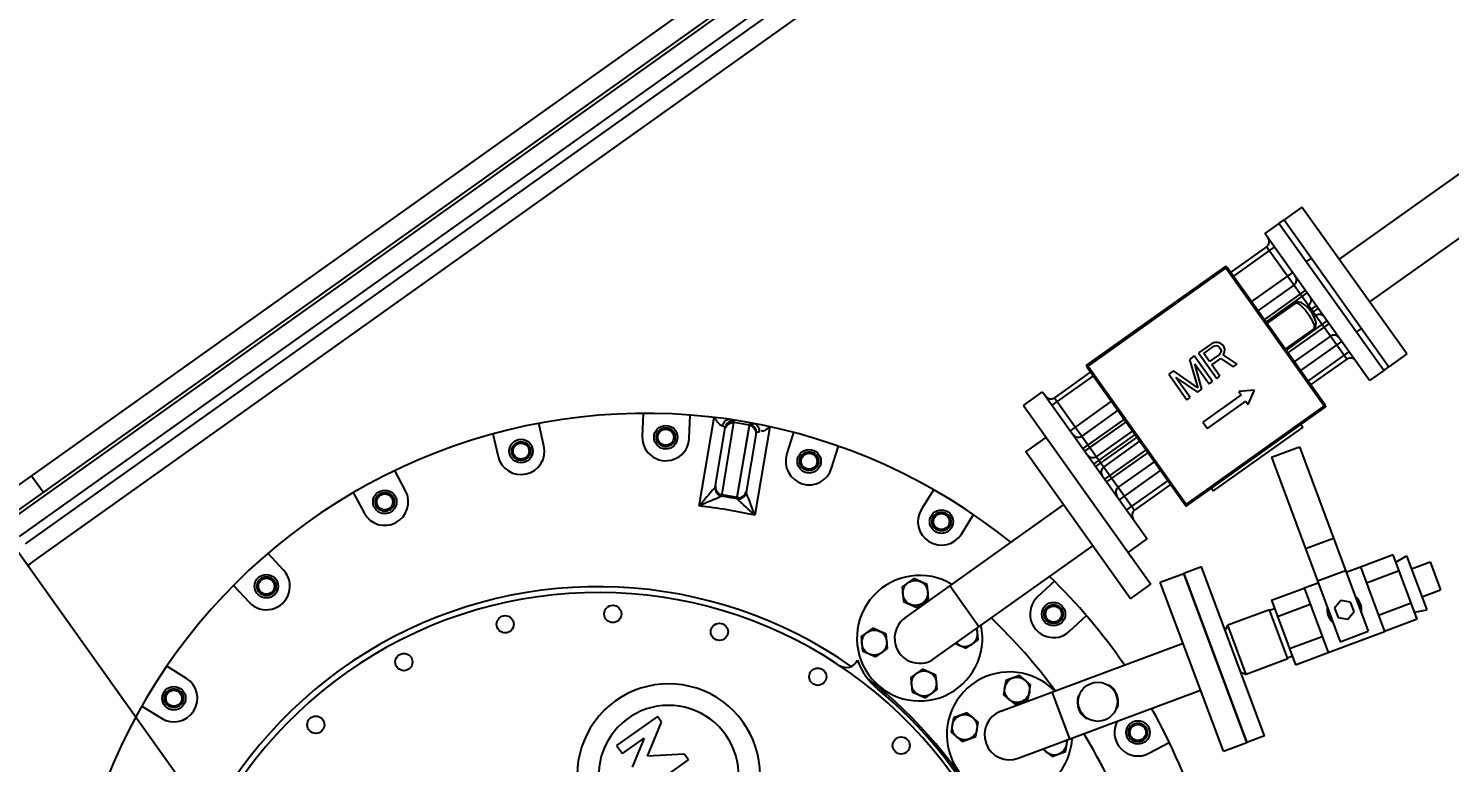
# Model space of a CAD drawing. Header units: feet. Extents: x 2321988 to 2329858, y 6722724 to 6730499.
# Drawn here: x 2326097.564 to 2326100.535, y 6726887.52 to 6726889.056 of the extents above; entities that cross this region are included whole.
import ezdxf

# ---------------------------------------------------------------- set-up
doc = ezdxf.new("R2010")
doc.units = ezdxf.units.FT
doc.header["$MEASUREMENT"] = 0
doc.header["$PDSIZE"] = 5
doc.linetypes.add('Midpoint Site Plan$0$HIDDEN', pattern=[0.375, 0.25, -0.125])
doc.layers.add('BESS Dimensions', color=3, linetype='Continuous')
doc.layers.add('C-BESS-EQUIPMENT', color=255, linetype='Continuous')
doc.styles.add('TG_DIMS', font='arial.ttf')
doc.dimstyles.new('TG-PROPOSED-ANNO', dxfattribs={"dimtxt": 0.1, "dimasz": 0.1, "dimexe": 0.05, "dimexo": 0.05, "dimgap": 0.02, "dimtad": 0, "dimtih": 1, "dimtoh": 1, "dimdsep": 46, "dimtxsty": 'TG_DIMS', "dimcen": 0, "dimclrd": 256, "dimclre": 256, "dimclrt": 256, "dimaunit": 1, "dimadec": 6, "dimazin": 2, "dimtfac": 1, "dimtofl": 0, "dimtmove": 1, "dimatfit": 3, "dimfxl": 1, "dimtolj": 1, "dimtzin": 0, "dimarcsym": 0})

# ---------------------------------------------------------------- blocks, each defined once
blk = doc.blocks.new('Midpoint Site Plan$0$A$Cc1a3344c')
at = {"linetype": 'Continuous'}
for p, q in [((2534.7, 1039.31), (2534.7, -1210)), ((2537, 6.19), (2537, 1039.31)), ((2549, 6.39), (2549, 1039.31)), ((2555, 6.65), (2555, 1039.31)), ((2567, 6.71), (2567, 1033.5)), ((2522, -1210), (2522, 1027.4)), ((2893.02, 945.91), (2893.02, 794.03)), ((2926.42, 945.91), (2926.42, 794.03)), ((2967.22, 794.03), (2852.22, 794.03)), ((2852.22, 794.03), (2852.22, 780.03)), ((2967.22, 794.03), (2967.22, 780.03)), ((2852.22, 780.03), (2967.22, 780.03)), ((2852.22, 776.03), (2852.22, 780.03)), ((2882.22, 776.03), (2882.22, 780.03)), ((2937.22, 776.03), (2937.22, 780.03)), ((2967.22, 776.03), (2967.22, 780.03)), ((2967.22, 776.03), (2852.22, 776.03)), ((2852.22, 776.03), (2852.22, 765.03)), ((2967.22, 776.03), (2967.22, 765.03)), ((2967.22, 765.03), (2852.22, 765.03)), ((2947.72, 761.03), (2859.72, 761.03)), ((2859.72, 761.03), (2859.72, 733.03)), ((2862.72, 765.03), (2862.72, 733.03)), ((2882.72, 733.03), (2882.72, 765.03)), ((2889.72, 761.03), (2889.72, 733.03)), ((2896.72, 765.03), (2896.72, 733.03)), ((2898.72, 733.03), (2898.72, 765.03)), ((2905.72, 761.03), (2905.72, 759.64)), ((2908.72, 765.03), (2908.72, 759.92)), ((2910.72, 765.03), (2910.72, 759.92)), ((2913.72, 761.03), (2913.72, 759.64)), ((2920.72, 733.03), (2920.72, 765.03)), ((2922.72, 765.03), (2922.72, 733.03)), ((2929.72, 761.03), (2929.72, 733.03)), ((2936.72, 733.03), (2936.72, 765.03)), ((2944.72, 765.03), (2944.72, 733.03)), ((2947.72, 761.03), (2947.72, 733)), ((2899.72, 755.13), (2899.72, 733.03)), ((2919.72, 755.13), (2919.72, 733.03)), ((2854.72, 732.03), (2964.72, 732.03)), ((2854.72, 624.03), (2854.72, 732.03)), ((2855.72, 733.03), (2963.72, 733.03)), ((2855.72, 623.03), (2855.72, 733.03)), ((2963.72, 623.03), (2963.72, 733.03)), ((2964.72, 624.03), (2964.72, 732.03)), ((3080.53, 716.97), (3083.82, 729.23)), ((3083.82, 729.23), (3102.22, 724.3)), ((3071.29, 711.38), (3071.97, 719.26)), ((3071.97, 719.26), (3107.5, 709.74)), ((3098.93, 712.04), (3102.22, 724.3)), ((2964.72, 713.03), (2966.72, 713.03)), ((2966.72, 713.03), (2966.72, 643.03)), ((3066.53, 712.65), (3060.78, 691.19)), ((3108.91, 701.3), (3066.53, 712.65)), ((3077.12, 709.81), (3071.37, 688.35)), ((3104.15, 702.57), (3107.5, 709.74)), ((2890.14, 698.45), (2889.72, 696.36)), ((2891.42, 700.11), (2890.14, 698.45)), ((2893.12, 701.36), (2891.42, 700.11)), ((2891.85, 696.78), (2892.27, 698.03)), ((2892.27, 698.03), (2893.12, 698.86)), ((2894.4, 701.78), (2893.12, 701.36)), ((2893.12, 698.86), (2894.4, 699.28)), ((2896.1, 701.78), (2894.4, 701.78)), ((2894.4, 699.28), (2895.68, 699.28)), ((2895.68, 699.28), (2896.95, 698.86)), ((2897.38, 701.36), (2896.1, 701.78)), ((2896.95, 698.86), (2897.8, 698.03)), ((2899.08, 700.11), (2897.38, 701.36)), ((2897.8, 698.03), (2898.23, 696.78)), ((2899.93, 698.45), (2899.08, 700.11)), ((2909.72, 702.2), (2899.93, 698.45)), ((2900.78, 695.95), (2909.72, 699.28)), ((2909.72, 699.28), (2909.72, 702.2)), ((2929.72, 701.69), (2924.72, 693.03)), ((2934.72, 693.03), (2929.72, 701.69)), ((2970.8, 685.61), (2975.72, 703.96)), ((2975.72, 703.96), (3097.02, 671.46)), ((3098.31, 704.14), (3092.56, 682.67)), ((3108.91, 701.3), (3103.16, 679.83)), ((2889.72, 696.36), (2889.72, 686.36)), ((2891.85, 688.86), (2891.85, 696.78)), ((2898.23, 688.86), (2891.85, 688.86)), ((2898.23, 696.78), (2898.23, 688.86)), ((2900.78, 688.86), (2900.78, 695.95)), ((2909.72, 688.86), (2900.78, 688.86)), ((2909.72, 686.36), (2909.72, 688.86)), ((2924.72, 693.03), (2927.22, 693.03)), ((2927.22, 693.03), (2927.22, 663.03)), ((2932.22, 693.03), (2934.72, 693.03)), ((2932.22, 663.03), (2932.22, 693.03)), ((3058.21, 681.86), (3060.72, 691.21)), ((3060.72, 691.21), (3103.22, 679.82)), ((2889.72, 686.36), (2909.72, 686.36)), ((2909.72, 683.03), (2889.72, 683.03)), ((2889.72, 683.03), (2889.72, 679.28)), ((2893.97, 680.53), (2909.72, 680.53)), ((2909.72, 674.7), (2893.97, 680.53)), ((2909.72, 680.53), (2909.72, 683.03)), ((2970.8, 685.61), (3092.1, 653.11)), ((3030.82, 669.53), (3035.73, 687.88)), ((3052.07, 663.83), (3056.98, 682.19)), ((3093.29, 642.77), (3103.22, 679.82)), ((2889.72, 679.28), (2907.59, 673.03)), ((2907.59, 673.03), (2889.72, 666.78)), ((2893.97, 665.53), (2909.72, 671.36)), ((2909.72, 671.36), (2909.72, 674.7)), ((3075.38, 673.04), (3070.95, 668.61)), ((3081.44, 671.42), (3075.38, 673.04)), ((3083.06, 665.36), (3081.44, 671.42)), ((3092.1, 653.11), (3097.02, 671.46)), ((2889.72, 666.78), (2889.72, 663.03)), ((2889.72, 663.03), (2909.72, 663.03)), ((2909.72, 665.53), (2893.97, 665.53)), ((2909.72, 663.03), (2909.72, 665.53)), ((2927.22, 663.03), (2932.22, 663.03)), ((3050.79, 654.15), (3053.29, 663.5)), ((3070.95, 668.61), (3072.57, 662.55)), ((3072.57, 662.55), (3078.63, 660.93)), ((3078.63, 660.93), (3083.06, 665.36)), ((3045.1, 632.68), (3050.85, 654.14)), ((3050.79, 654.15), (3093.29, 642.77)), ((3055.69, 629.84), (3061.44, 651.3)), ((3076.88, 624.16), (3082.63, 645.62)), ((2964.72, 643.03), (2966.72, 643.03)), ((3087.48, 621.32), (3093.23, 642.78)), ((3049.29, 628.1), (3041.96, 600.76)), ((3045.1, 632.68), (3087.48, 621.32)), ((3081.56, 619.46), (3049.29, 628.1)), ((3050.64, 631.19), (3049.78, 627.97)), ((2854.72, 624.03), (2964.72, 624.03)), ((2963.72, 623.03), (2855.72, 623.03)), ((2859.72, 623.03), (2859.72, 595.03)), ((2862.72, 591.03), (2862.72, 623.03)), ((2882.72, 591.03), (2882.72, 623.03)), ((2889.72, 623.03), (2889.72, 595.03)), ((2896.72, 591.03), (2896.72, 623.03)), ((2898.72, 591.03), (2898.72, 623.03)), ((2905.72, 623.03), (2905.72, 595.03)), ((2908.72, 591.03), (2908.72, 623.03)), ((2910.72, 591.03), (2910.72, 623.03)), ((2913.72, 623.03), (2913.72, 595.03)), ((2920.72, 591.03), (2920.72, 623.03)), ((2922.72, 591.03), (2922.72, 623.03)), ((2929.72, 623.03), (2929.72, 595.03)), ((2936.72, 591.03), (2936.72, 623.03)), ((2944.72, 591.03), (2944.72, 623.03)), ((2947.72, 623.06), (2947.72, 595.03)), ((3081.56, 619.46), (3074.23, 592.11)), ((3081.94, 622.8), (3081.08, 619.59)), ((3001.86, 608.7), (2998.75, 597.11)), ((3112.94, 578.94), (3001.86, 608.7)), ((3074.23, 592.11), (3041.96, 600.76)), ((3043.88, 597.44), (3041.96, 600.76)), ((2852.22, 591.03), (2967.22, 591.03)), ((2852.22, 576.03), (2852.22, 591.03)), ((2859.72, 595.03), (2947.72, 595.03)), ((2967.22, 576.03), (2967.22, 591.03)), ((2994.61, 581.66), (2998.75, 597.11)), ((3109.83, 567.35), (2998.75, 597.11)), ((2998.75, 597.11), (3109.83, 567.35)), ((3070.92, 590.2), (3074.23, 592.11)), ((3105.69, 551.89), (2994.61, 581.66)), ((2852.22, 576.03), (2923.72, 576.03)), ((2877.22, 560.03), (2877.22, 576.03)), ((2923.72, 576.03), (2992.22, 576.03)), ((2992.22, 560.03), (2992.22, 576.03)), ((3002.6, 451.14), (3034.7, 570.92)), ((3112.94, 578.94), (3109.83, 567.35)), ((3033.51, 442.86), (3065.61, 562.63)), ((3105.69, 551.89), (3109.83, 567.35)), ((2992.22, 560.03), (2877.22, 560.03)), ((2918.72, 436.03), (2918.72, 560.03)), ((2950.72, 436.03), (2950.72, 560.03)), ((2954.93, 527.07), (2956.85, 512.5)), ((2986.59, 516.42), (2984.67, 530.99)), ((3079.27, 512.5), (3081.18, 527.07)), ((3028.63, 516.38), (3028.81, 517.04)), ((2896.06, 496.22), (2890.44, 509.79)), ((3043.77, 513.04), (3043.59, 512.38)), ((2862.72, 498.31), (2868.35, 484.74)), ((3023.4, 496.88), (3023.58, 497.53)), ((3038.54, 493.53), (3038.37, 492.87)), ((3042.57, 476.67), (3011.66, 484.95)), ((2991.02, 474.04), (2988.63, 465.11)), ((2999.94, 476.43), (2991.02, 474.04)), ((3006.47, 469.9), (2999.94, 476.43)), ((3047.49, 469.9), (3042.18, 475.2)), ((2813.85, 453.27), (2804.9, 464.93)), ((2950.72, 471.03), (2918.72, 471.03)), ((2957.22, 465.76), (2950.72, 469.51)), ((2957.22, 456.52), (2957.22, 465.76)), ((2988.63, 465.11), (2995.16, 458.58)), ((3004.08, 460.97), (3006.47, 469.9)), ((3045.1, 460.97), (3047.49, 469.9)), ((2909.6, 459.77), (2901.6, 455.15)), ((2901.6, 455.15), (2901.6, 445.91)), ((2917.6, 455.15), (2909.6, 459.77)), ((2917.6, 445.91), (2917.6, 455.15)), ((2950.72, 452.77), (2957.22, 456.52)), ((2995.16, 458.58), (3004.08, 460.97)), ((3037.85, 459.03), (3045.1, 460.97)), ((2781.1, 446.67), (2790.05, 435.01)), ((2901.6, 445.91), (2909.6, 441.29)), ((2909.6, 441.29), (2917.6, 445.91)), ((2769.47, 436.55), (2809.99, 396.02)), ((2999.94, 435.42), (2991.02, 433.03)), ((3006.47, 428.88), (2999.94, 435.42)), ((2794.7, 392.82), (2760.59, 427.13)), ((2794.17, 393.35), (2761.17, 426.56)), ((2767.6, 427.1), (2794.77, 399.93)), ((2959.83, 430.77), (2951.83, 426.15)), ((2951.83, 426.15), (2951.83, 416.91)), ((2967.83, 426.15), (2959.83, 430.77)), ((2967.83, 416.91), (2967.83, 426.15)), ((2991.02, 433.03), (2988.63, 424.1)), ((3004.08, 419.96), (3006.47, 428.88)), ((2754, 419.39), (2753.43, 419.96)), ((2787.74, 385.86), (2754, 419.39)), ((2920.22, 420.15), (2912.22, 415.53)), ((2928.22, 415.53), (2920.22, 420.15)), ((2951.83, 416.91), (2959.83, 412.29)), ((2959.83, 412.29), (2967.83, 416.91)), ((2988.63, 424.1), (2995.16, 417.57)), ((2995.16, 417.57), (3004.08, 419.96)), ((2784.54, 370.57), (2744.01, 411.09)), ((2780.63, 385.79), (2753.46, 412.96)), ((2912.22, 415.53), (2912.22, 406.29)), ((2928.22, 406.29), (2928.22, 415.53)), ((2745.55, 390.51), (2733.89, 399.46)), ((2794.86, 399.88), (2795.5, 399.73)), ((2794.86, 399.88), (2795.49, 399.73)), ((2912.22, 406.29), (2920.22, 401.68)), ((2920.22, 401.68), (2928.22, 406.29)), ((2780.83, 385.06), (2780.68, 385.7)), ((2715.63, 375.66), (2727.29, 366.71)), ((2695.82, 312.21), (2682.24, 317.83)), ((2670.76, 290.12), (2684.34, 284.49)), ((2882.91, 271), (2878.31, 271)), ((2878.31, 271), (2878.31, 239)), ((2895.36, 251.08), (2882.91, 271)), ((2907.81, 271), (2895.36, 251.08)), ((2912.41, 271), (2907.81, 271)), ((2912.41, 239), (2912.41, 271)), ((2884.71, 256.04), (2895.36, 239)), ((2884.71, 239), (2884.71, 256.04)), ((2878.31, 239), (2884.71, 239)), ((2668.05, 223.71), (2653.48, 225.63)), ((2649.57, 195.88), (2664.14, 193.96)), ((2664.14, 131.03), (2649.57, 129.12)), ((2653.48, 99.37), (2668.05, 101.29)), ((2684.34, 40.51), (2670.76, 34.88)), ((2534.7, 35), (2522, 35)), ((2682.24, 7.17), (2695.82, 12.79)), ((2567.19, 0.39), (2567.01, 6.06))]:
    blk.add_line(p, q, dxfattribs=at)
for centre, radius in [((2971.72, 514.46), 7.5), ((2971.72, 514.46), 5.1), ((3033.59, 504.96), 12.5), ((3064.39, 514.46), 7.5), ((3064.39, 514.46), 5.1), ((2882.21, 490.48), 7.5), ((2882.21, 490.48), 5.1), ((2997.55, 467.51), 8), ((2909.6, 450.53), 8), ((2801.95, 444.14), 7.5), ((2801.95, 444.14), 5.1), ((2959.83, 421.53), 8), ((2997.55, 426.49), 8), ((2920.22, 410.91), 8), ((2983.6, 386.74), 5.5), ((2736.42, 378.61), 7.5), ((2736.42, 378.61), 5.1), ((2917.03, 368.9), 5.5), ((2857.34, 334.45), 5.5), ((2690.08, 298.35), 7.5), ((2690.08, 298.35), 5.1), ((2808.61, 285.71), 5.5), ((2774.15, 226.03), 5.5), ((2666.09, 208.84), 7.5), ((2666.09, 208.84), 5.1), ((2756.32, 159.46), 5.5), ((2666.09, 116.16), 7.5), ((2666.09, 116.16), 5.1), ((2756.32, 90.54), 5.5), ((2690.08, 26.65), 7.5), ((2690.08, 26.65), 5.1)]:
    blk.add_circle(centre, radius, dxfattribs=at)
at = {"linetype": 'Midpoint Site Plan$0$HIDDEN'}
for centre in [(2971.72, 514.46), (3064.39, 514.46), (2882.21, 490.48), (2801.95, 444.14), (2736.42, 378.61), (2690.08, 298.35), (2666.09, 208.84), (2666.09, 116.16), (2690.08, 26.65)]:
    blk.add_circle(centre, 6, dxfattribs=at)
at = {"linetype": 'Continuous'}
for centre, radius, start, end in [((2855.72, 761.03), 4, 0, 90), ((2885.72, 761.03), 4, 0, 90), ((2901.72, 761.03), 4, 0, 90), ((2917.72, 761.03), 4, 90, 180), ((2933.72, 761.03), 4, 90, 180), ((2951.72, 761.03), 4, 90, 180), ((2855.72, 732.03), 1, 90, 180), ((2963.72, 732.03), 1, 0, 90), ((3077, 666.99), 11, 44.72736, 105.27264), ((3077, 666.99), 11, 224.72736, 285.27264), ((2855.72, 624.03), 1, 180, 270), ((2963.72, 624.03), 1, 270, 0), ((2855.72, 595.03), 4, 270, 0), ((2885.72, 595.03), 4, 270, 0), ((2901.72, 595.03), 4, 270, 0), ((2917.72, 595.03), 4, 180, 270), ((2933.72, 595.03), 4, 180, 270), ((2951.72, 595.03), 4, 180, 270), ((3018.06, 162.5), 370, 89.02403, 100.49001), ((3018.06, 162.5), 370, 59.57397, 83.96207), ((3018.06, 162.5), 370, 105.58061, 222.21154), ((2971.72, 514.46), 15, 187.5, 7.5), ((3033.59, 504.96), 13, 38.42721, 111.57279), ((3064.39, 514.46), 15, 205.39185, 352.5), ((2882.21, 490.48), 15, 202.5, 22.5), ((3033.59, 504.96), 13, 218.42721, 291.57279), ((3018.06, 125), 362, 90.94283, 100.73676), ((3018.06, 447), 40, 98.63188, 51.37208), ((3018.06, 125), 362, 75.11079, 85.74355), ((2934.72, 436.03), 40, 113.63188, 66.37208), ((3038.56, 467.51), 8, 265.8291, 64.1709), ((2949.22, 461.14), 8, 280.8291, 79.1709), ((2801.95, 444.14), 15, 217.5, 37.5), ((3018.06, 447), 16, 165, 345), ((2934.72, 436.03), 16, 180, 0), ((3018.06, 162.5), 368.4, 134.21169, 135.78831), ((2757.02, 416.47), 5.01, 135.76068, 179.72154), ((2756.97, 416.47), 4.97, 179.71997, 224.98019), ((3018.06, 125), 277.5, 38.30836, 237.89434), ((2790.72, 396.95), 4.97, 359.75361, 44.87261), ((2791.25, 396.42), 4.97, 359.75315, 44.9826), ((2791.28, 396.36), 5.02, 359.95472, 44.50555), ((2593.01, -422.71), 846.99, 75.15677, 76.16897), ((3018.06, 125), 281.23, 58.19392, 106.80607), ((3018.06, 125), 280, 60, 105), ((2736.42, 378.61), 15, 232.5, 52.5), ((3018.06, 125), 281.23, 109.5251, 238.91126), ((3018.06, 162.5), 312.77, 131.70076, 138.29924), ((3018.06, 162.5), 321.59, 134.12273, 135.87727), ((3018.06, 162.5), 320.74, 134.11173, 135.88827), ((2790.68, 396.95), 5.01, 314.1123, 359.7529), ((2791.21, 396.42), 5.01, 314.11029, 359.7529), ((2791.28, 396.36), 5.02, 314.60778, 0.03206), ((2995.1, -509.5), 924.25, 101.55324, 102.51587), ((2916.24, 391.73), 8, 290.89332, 29.21474), ((2934.72, 436.03), 42, 254.11527, 285), ((3598.78, 586.4), 842.37, 193.82825, 194.84601), ((3705.64, 182.14), 940.18, 167.49228, 168.43861), ((2690.08, 298.35), 15, 247.5, 67.5), ((2913.06, 255), 58.3, 338.13145, 265.77907), ((2913.06, 255), 44.6, 324.62754, 260.22636), ((2666.09, 208.84), 15, 262.5, 82.5), ((2666.09, 116.16), 15, 277.5, 97.5), ((2690.08, 26.65), 15, 292.5, 112.5), ((2587, 6.71), 20, 180, 181.84952), ((2555.2, 0), 12, 358.15048, 1.84952)]:
    blk.add_arc(centre, radius, start, end, dxfattribs=at)
for points, knots in [([(2919.72, 755.13), (2919.72, 758.83), (2909.72, 761.06), (2899.72, 758.83), (2899.72, 755.13)], [0, 0, 0, 0, 0.49962, 1, 1, 1, 1]), ([(2899.72, 755.13), (2899.72, 755.55), (2900.8, 756.48), (2904.11, 757.41), (2909.72, 757.95), (2915.32, 757.41), (2918.63, 756.48), (2919.72, 755.55), (2919.72, 755.13)], [0, 0, 0, 0, 0.058454, 0.167232, 0.5, 0.832768, 0.941546, 1, 1, 1, 1]), ([(2760.59, 427.13), (2760.38, 427.35), (2761.37, 428.6), (2761.81, 429.29), (2762.32, 429.89)], [0, 0, 0, 0, 0.279022, 1, 1, 1, 1]), ([(2768.45, 428.98), (2768.15, 428.59), (2767.8, 428.11), (2767.45, 427.25), (2767.6, 427.1)], [0, 0, 0, 0, 0.693938, 1, 1, 1, 1]), ([(2750.09, 414.79), (2749.93, 415.43), (2749.83, 416.66), (2750.32, 417.81), (2750.66, 418.24)], [0, 0, 0, 0, 0.545937, 1, 1, 1, 1]), ([(2750.66, 418.24), (2751.27, 418.74), (2751.96, 419.19), (2753.21, 420.18), (2753.43, 419.96)], [0, 0, 0, 0, 0.718644, 1, 1, 1, 1]), ([(2751.58, 412.11), (2751.23, 412.48), (2750.62, 413.32), (2750.22, 414.29), (2750.09, 414.79)], [0, 0, 0, 0, 0.491736, 1, 1, 1, 1]), ([(2752.46, 412.71), (2752.32, 412.63), (2752.02, 412.43), (2751.73, 412.23), (2751.58, 412.11)], [0, 0, 0, 0, 0.458711, 1, 1, 1, 1]), ([(2753.1, 412.99), (2753, 412.97), (2752.78, 412.88), (2752.58, 412.77), (2752.46, 412.71)], [0, 0, 0, 0, 0.435, 1, 1, 1, 1]), ([(2753.46, 412.96), (2753.42, 412.99), (2753.29, 413.03), (2753.17, 413.01), (2753.1, 412.99)], [0, 0, 0, 0, 0.412858, 1, 1, 1, 1]), ([(2794.77, 399.93), (2794.78, 399.92), (2794.79, 399.91), (2794.81, 399.9), (2794.83, 399.89)], [0, 0, 0, 0, 0.489697, 1, 1, 1, 1]), ([(2794.83, 399.89), (2794.83, 399.89), (2794.84, 399.89), (2794.85, 399.88), (2794.86, 399.88)], [0, 0, 0, 0, 0.489673, 1, 1, 1, 1]), ([(2794.81, 392.78), (2794.79, 392.78), (2794.75, 392.79), (2794.71, 392.81), (2794.7, 392.82)], [0, 0, 0, 0, 0.546656, 1, 1, 1, 1]), ([(2780.68, 385.7), (2780.67, 385.71), (2780.66, 385.75), (2780.64, 385.78), (2780.63, 385.79)], [0, 0, 0, 0, 0.520786, 1, 1, 1, 1]), ([(2787.74, 385.86), (2787.75, 385.84), (2787.77, 385.81), (2787.77, 385.77), (2787.77, 385.75)], [0, 0, 0, 0, 0.453997, 1, 1, 1, 1])]:
    blk.add_open_spline(points, degree=3, knots=knots, dxfattribs=at)
for points in [[(2769.47, 436.55), (2769.42, 434.57), (2770.26, 430.68), (2768.29, 430.74)], [(2760.59, 427.13), (2762.27, 428.76), (2765.96, 428.75), (2767.61, 427.09)], [(2761.17, 426.56), (2762.84, 428.19), (2766.52, 428.17), (2768.18, 426.52)], [(2762.32, 429.89), (2763.92, 431.2), (2766.93, 430.38), (2768.45, 428.98)], [(2754.04, 412.37), (2752.38, 414.02), (2752.37, 417.71), (2754, 419.39)], [(2751.58, 412.11), (2749.53, 410.72), (2746.69, 411.21), (2744.21, 411.12)], [(2780.1, 386.32), (2781.78, 384.64), (2785.56, 384.69), (2787.2, 386.39)], [(2780.62, 385.8), (2782.29, 384.11), (2786.09, 384.15), (2787.74, 385.86)], [(2780.68, 385.7), (2782.36, 384.04), (2786.11, 384.07), (2787.77, 385.75)]]:
    blk.add_open_spline(points, degree=3, dxfattribs=at)
blk = doc.blocks.new('*D109')
at = {"layer": 'BESS Dimensions', "lineweight": -2, "transparency": 16777216}
for p, q in [((2326125.1693, 6727002.8662), (2326110.2842, 6727023.7584)), ((2326105.0412, 6727013.8836), (2326040.7778, 6726968.0974)), ((2325956.6732, 6726908.1749), (2326020.9365, 6726953.961)), ((2325960.5127, 6726885.5523), (2325945.6276, 6726906.4444))]:
    blk.add_line(p, q, dxfattribs=at)
at = {"layer": 'BESS Dimensions', "transparency": 16777216}
for points in [[(2326104.0741, 6727015.241), (2326106.0083, 6727012.5262), (2326113.1855, 6727019.6862)], [(2325955.7061, 6726909.5323), (2325957.6403, 6726906.8175), (2325948.5289, 6726902.3723)]]:
    blk.add_solid(points, dxfattribs=at)
at = {"layer": 'Defpoints', "color": 0, "transparency": 16777216}
for p in [(2326128.0706, 6726998.7941), (2325948.5289, 6726902.3723), (2325963.414, 6726881.4801)]:
    blk.add_point(p, dxfattribs=at)
at = {"layer": 'BESS Dimensions', "transparency": 16777216, "insert": (2326030.8572, 6726961.0292), "char_height": 10, "attachment_point": 5, "style": 'TG_DIMS'}
blk.add_mtext("\\A1;202.17'", dxfattribs=at)

msp = doc.modelspace()

# ---------------------------------------------------------------- linework, layer by layer
at = {"layer": 'C-BESS-EQUIPMENT'}
msp.add_lwpolyline([(2326052.5422, 6726951.1211), (2326159.8907, 6726800.4516)], dxfattribs=at)

# ---------------------------------------------------------------- block references
at = {"layer": 'C-BESS-EQUIPMENT', "xscale": 0.003280839895013123, "yscale": 0.003280839895013123, "zscale": 0.003280839895013123, "rotation": 305.4689808292026}
msp.add_blockref('Midpoint Site Plan$0$A$Cc1a3344c', (2326092.6753, 6726894.792), dxfattribs=at)

# ---------------------------------------------------------------- dimensions: what is measured, and where the dimension line sits
at = {"layer": 'BESS Dimensions'}
dim = msp.add_aligned_dim(p1=(2326128.0706, 6726998.7941), p2=(2325963.414, 6726881.4801), distance=-25.6525, dimstyle='TG-PROPOSED-ANNO', override={"dimscale": 50, "dimpost": "'"}, dxfattribs=at)
dim.commit()
dim.dimension.update_dxf_attribs({"geometry": '*D109', "text_midpoint": (2326030.8572, 6726961.0292)})

doc.saveas('drawing.dxf')
